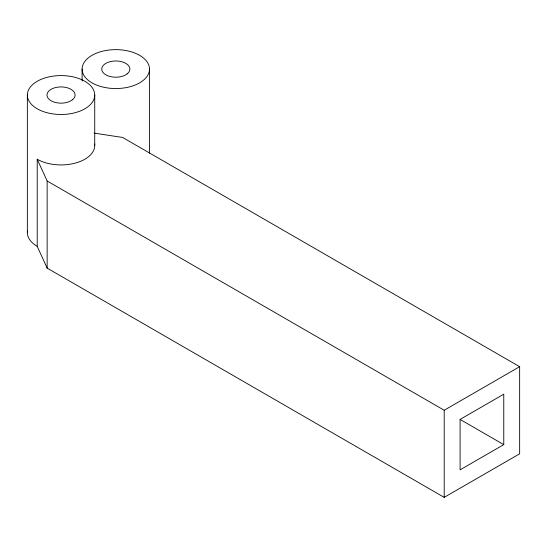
<?xml version="1.0" encoding="UTF-8"?>
<svg xmlns="http://www.w3.org/2000/svg" width="547" height="547" viewBox="0 0 547 547"><rect width="100%" height="100%" fill="white"/><g stroke="black" fill="none" stroke-linecap="round" stroke-linejoin="round"><path stroke-width="0.82" d="M94.638 144.025A33.695 19.453 0 0 1 75.089 163.156A33.695 19.453 0 0 1 37.217 159.225L47.145 181.002L444.205 410.25L519.65 366.688L519.65 453.805L444.205 497.36L47.145 268.119L37.217 246.341A33.695 19.453 0 0 1 27.446 231.135M460.089 419.419L503.766 394.202L503.766 444.636L460.089 469.852L460.089 419.419L503.766 444.636M94.084 133.119L122.59 137.447L519.65 366.688M444.205 410.25L444.205 497.36M149.495 69.093A33.695 19.453 0 0 1 98.959 85.941A33.695 19.453 0 0 1 98.959 52.245A33.695 19.453 0 0 1 149.495 69.093L149.495 153.146M94.734 95.041A33.695 19.453 0 0 1 44.198 111.882A33.695 19.453 0 0 1 44.198 78.194A33.695 19.453 0 0 1 94.734 95.041L94.734 145.475M82.112 69.093L82.112 80.977M47.145 181.002L47.145 268.119M37.217 159.225L37.217 246.341M27.35 95.041L27.35 232.584M72.464 99.773L69.954 101.318A14.065 8.116 0 0 1 47.418 97.051A14.065 8.116 0 0 1 63.643 87.062A14.065 8.116 0 0 1 72.464 99.773M127.225 73.824L124.716 75.37A14.065 8.116 0 0 1 102.18 71.103A14.065 8.116 0 0 1 118.405 61.114A14.065 8.116 0 0 1 127.225 73.824"/></g></svg>
